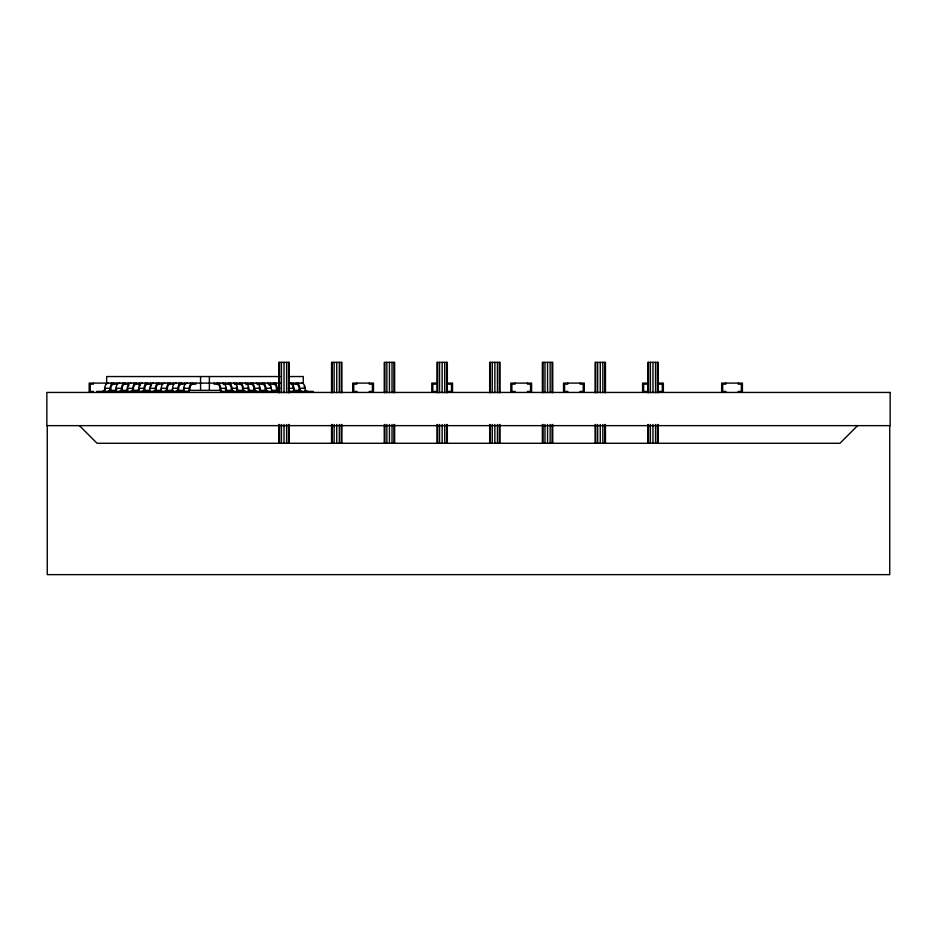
<?xml version="1.0" encoding="UTF-8"?>
<svg xmlns="http://www.w3.org/2000/svg" width="937" height="937" viewBox="0 0 937 937"><rect width="100%" height="100%" fill="white"/><g stroke="black" fill="none" stroke-linecap="round" stroke-linejoin="round"><path stroke-width="1.41" d="M857.578 425.644L839.939 443.283L97.061 443.283L79.422 425.644M280.163 376.545L106.666 376.545L106.666 383.116L280.163 383.116M288.83 376.545L303.272 376.545L303.272 383.116L288.83 383.116M218.134 384.147L214.069 384.147L214.069 383.116M229.436 384.147L225.36 384.147L225.36 383.116M240.739 384.147L236.663 384.147L236.663 383.116M252.03 384.147L247.965 384.147L247.965 383.116M263.332 384.147L259.256 384.147L259.256 383.116M274.623 384.147L270.559 384.147L270.559 383.116M297.228 384.147L293.152 384.147L293.152 383.116M113.845 383.116A5.189 3.666 -90 0 0 110.179 388.293L104.757 388.293A5.189 3.666 -90 0 1 108.423 383.116M113.845 391.408A3.116 2.202 -90 0 0 116.047 388.293L121.482 388.293A5.189 3.666 -90 0 1 125.148 383.116M125.148 391.408A3.116 2.202 -90 0 0 127.35 388.293L132.773 388.293A5.189 3.666 -90 0 1 136.451 383.116M137.025 391.303A3.116 2.202 -90 0 1 136.462 391.408A3.116 2.202 -90 0 0 138.653 388.293L144.075 388.293A5.189 3.666 -90 0 1 147.741 383.116M147.741 391.408A3.116 2.202 -90 0 0 149.943 388.293L155.378 388.293A5.189 3.666 -90 0 1 159.044 383.116M159.044 391.408A3.116 2.202 -90 0 0 161.246 388.293L166.669 388.293A5.189 3.666 -90 0 1 170.347 383.116M170.347 391.408A3.116 2.202 -90 0 0 172.537 388.293L177.971 388.293A5.189 3.666 -90 0 1 181.637 383.116M181.637 391.408A3.116 2.202 -90 0 0 183.839 388.293L189.274 388.293A5.189 3.666 -90 0 1 192.94 383.116M216.997 383.116A5.189 3.666 -90 0 1 220.663 388.293L226.098 388.293A3.116 2.202 -90 0 0 228.3 391.408M228.3 383.116A5.189 3.666 -90 0 1 231.966 388.293L237.401 388.293A3.116 2.202 -90 0 0 239.591 391.408M239.591 383.116A5.189 3.666 -90 0 1 243.269 388.293L248.692 388.293A3.116 2.202 -90 0 0 250.893 391.408M250.893 383.116A5.189 3.666 -90 0 1 254.559 388.293L259.994 388.293A3.116 2.202 -90 0 0 262.196 391.408M262.196 383.116A5.189 3.666 -90 0 1 265.862 388.293L271.285 388.293A3.116 2.202 -90 0 0 273.487 391.408M273.487 383.116A5.189 3.666 -90 0 1 277.165 388.293L279.87 388.293M288.455 388.293L293.89 388.293A3.116 2.202 -90 0 0 296.092 391.408M296.092 383.116A5.189 3.666 -90 0 1 299.758 388.293L305.181 388.293A3.116 2.202 -90 0 0 307.383 391.408M109.547 390.366L115.333 390.366M121.107 390.366L126.882 390.366M132.667 390.366L138.442 390.366M144.228 390.366L150.002 390.366M155.776 390.366L161.562 390.366A4.146 2.94 -90 0 1 161.117 391.233M165.896 390.366L173.122 390.366M177.456 390.366L184.671 390.366M189.005 390.366L220.933 390.366M226.707 390.366L232.481 390.366M236.815 390.366L244.042 390.366M248.375 390.366L255.602 390.366M259.936 390.366L267.162 390.366M271.496 390.366L277.27 390.366M293.164 390.366L300.39 390.366M279.355 392.451L279.355 391.408L222.865 391.408A3.116 2.202 -90 0 1 220.663 388.293M289.1 390.495A3.116 2.202 -90 0 0 290.657 391.408L313.251 391.408L313.251 392.451M889.74 425.644L889.74 574.639L47.26 574.639L47.26 425.644M742.409 392.439L742.409 383.104L721.654 383.104L721.654 392.439M738.251 383.104L738.251 384.147L741.366 384.147L741.366 391.408L738.251 391.408L738.251 392.439M725.812 383.104L725.812 384.147L722.696 384.147L722.696 391.408L725.812 391.408L725.812 392.439M663.349 392.439L663.349 383.104L659.191 383.104L659.191 384.147L662.307 384.147L662.307 391.408L659.191 391.408L659.191 392.439M658.161 392.708L658.161 362.361L647.783 362.361L647.783 392.708M658.161 424.496L658.161 443.283M657.469 362.361L657.469 392.708M657.469 424.496L657.469 443.283M655.56 362.361L655.56 392.708M655.56 424.496L655.56 443.283M652.972 362.361L652.972 392.708M652.972 424.496L652.972 443.283M650.383 362.361L650.383 392.708M650.383 424.496L650.383 443.283M648.474 362.361L648.474 392.708M648.474 424.496L648.474 443.283M647.783 424.496L647.783 443.283M646.753 392.439L646.753 391.408L643.637 391.408L643.637 384.147L646.753 384.147L646.753 383.104L642.595 383.104L642.595 392.439M605.454 392.708L605.454 362.361L595.077 362.361L595.077 392.708M605.454 424.496L605.454 443.283M604.763 362.361L604.763 392.708M604.763 424.496L604.763 443.283M602.854 362.361L602.854 392.708M602.854 424.496L602.854 443.283M600.266 362.361L600.266 392.708M600.266 424.496L600.266 443.283M597.677 362.361L597.677 392.708M597.677 424.496L597.677 443.283M595.768 362.361L595.768 392.708M595.768 424.496L595.768 443.283M595.077 424.496L595.077 443.283M584.29 392.439L584.29 383.104L563.535 383.104L563.535 392.439M580.132 383.104L580.132 384.147L583.247 384.147L583.247 391.408L580.132 391.408L580.132 392.439M567.693 383.104L567.693 384.147L564.578 384.147L564.578 391.408L567.693 391.408L567.693 392.439M552.748 392.708L552.748 362.361L542.371 362.361L542.371 392.708M552.748 424.496L552.748 443.283M552.057 362.361L552.057 392.708M552.057 424.496L552.057 443.283M550.148 362.361L550.148 392.708M550.148 424.496L550.148 443.283M547.559 362.361L547.559 392.708M547.559 424.496L547.559 443.283M544.971 362.361L544.971 392.708M544.971 424.496L544.971 443.283M543.062 362.361L543.062 392.708M543.062 424.496L543.062 443.283M542.371 424.496L542.371 443.283M531.584 392.439L531.584 383.104L510.829 383.104L510.829 392.439M527.426 383.104L527.426 384.147L530.541 384.147L530.541 391.408L527.426 391.408L527.426 392.439M514.987 383.104L514.987 384.147L511.871 384.147L511.871 391.408L514.987 391.408L514.987 392.439M500.042 392.708L500.042 362.361L489.664 362.361L489.664 392.708M500.042 424.496L500.042 443.283M499.351 362.361L499.351 392.708M499.351 424.496L499.351 443.283M497.442 362.361L497.442 392.708M497.442 424.496L497.442 443.283M494.853 362.361L494.853 392.708M494.853 424.496L494.853 443.283M492.265 362.361L492.265 392.708M492.265 424.496L492.265 443.283M490.356 362.361L490.356 392.708M490.356 424.496L490.356 443.283M489.664 424.496L489.664 443.283M452.524 392.439L452.524 383.104L448.366 383.104L448.366 384.147L451.482 384.147L451.482 391.408L448.366 391.408L448.366 392.439M447.336 392.708L447.336 362.361L436.958 362.361L436.958 392.708M447.336 424.496L447.336 443.283M446.644 362.361L446.644 392.708M446.644 424.496L446.644 443.283M444.735 362.361L444.735 392.708M444.735 424.496L444.735 443.283M442.147 362.361L442.147 392.708M442.147 424.496L442.147 443.283M439.558 362.361L439.558 392.708M439.558 424.496L439.558 443.283M437.649 362.361L437.649 392.708M437.649 424.496L437.649 443.283M436.958 424.496L436.958 443.283M435.928 392.439L435.928 391.408L432.812 391.408L432.812 384.147L435.928 384.147L435.928 383.104L431.77 383.104L431.77 392.439M394.629 392.708L394.629 362.361L384.252 362.361L384.252 392.708M394.629 424.496L394.629 443.283M393.938 362.361L393.938 392.708M393.938 424.496L393.938 443.283M392.029 362.361L392.029 392.708M392.029 424.496L392.029 443.283M389.441 362.361L389.441 392.708M389.441 424.496L389.441 443.283M386.852 362.361L386.852 392.708M386.852 424.496L386.852 443.283M384.943 362.361L384.943 392.708M384.943 424.496L384.943 443.283M384.252 424.496L384.252 443.283M373.465 392.439L373.465 383.104L352.71 383.104L352.71 392.439M369.307 383.104L369.307 384.147L372.422 384.147L372.422 391.408L369.307 391.408L369.307 392.439M356.868 383.104L356.868 384.147L353.753 384.147L353.753 391.408L356.868 391.408L356.868 392.439M341.923 392.708L341.923 362.361L331.546 362.361L331.546 392.708M341.923 424.496L341.923 443.283M341.232 362.361L341.232 392.708M341.232 424.496L341.232 443.283M339.323 362.361L339.323 392.708M339.323 424.496L339.323 443.283M336.734 362.361L336.734 392.708M336.734 424.496L336.734 443.283M334.146 362.361L334.146 392.708M334.146 424.496L334.146 443.283M332.237 362.361L332.237 392.708M332.237 424.496L332.237 443.283M331.546 424.496L331.546 443.283M307.828 391.408L307.828 392.451M298.587 383.116L298.587 384.147M296.525 391.408L296.525 392.451M290.657 391.408L290.657 392.451A4.146 2.94 -90 0 1 289.193 391.889M289.217 392.708L289.217 362.361L278.839 362.361L278.839 392.708M289.217 424.496L289.217 443.283M288.526 362.361L288.526 392.708M288.526 424.496L288.526 443.283M286.617 362.361L286.617 392.708M286.617 424.496L286.617 443.283M284.028 362.361L284.028 392.708M284.028 424.496L284.028 443.283M281.44 362.361L281.44 392.708M281.44 424.496L281.44 443.283M279.531 362.361L279.531 392.708M279.531 424.496L279.531 443.283M278.839 424.496L278.839 443.283M275.982 383.116L275.982 384.147M273.932 391.408L273.932 392.451M264.691 383.116L264.691 384.147M262.629 391.408L262.629 392.451M253.388 383.116L253.388 384.147M251.339 391.408L251.339 392.451M242.086 383.116L242.086 384.147M240.036 391.408L240.036 392.451M230.795 383.116L230.795 384.147M228.733 391.408L228.733 392.451M219.492 383.116L219.492 384.147M209.373 376.545L209.373 390.366M200.565 376.545L200.565 390.366M195.868 383.116L195.868 384.147L190.445 384.147L190.445 383.116M184.577 383.116L184.577 384.147L179.143 384.147L179.143 383.116M181.204 391.408L181.216 392.451M173.275 383.116L173.275 384.147L167.852 384.147L167.852 383.116M169.913 391.408L169.902 392.451M161.972 383.116L161.972 384.147L156.549 384.147L156.549 383.116M158.599 391.408L158.611 392.451M153.176 392.451L153.176 391.408A3.116 2.202 -90 0 0 155.378 388.293M150.681 383.116L150.681 384.147L145.247 384.147L145.247 383.116M141.874 392.451L141.874 391.408A3.116 2.202 -90 0 0 144.075 388.293M139.379 383.116L139.379 384.147L133.956 384.147L133.956 383.116M136.017 391.408L136.006 392.451M130.583 392.451L130.583 391.408A3.116 2.202 -90 0 0 132.773 388.293M128.088 383.116L128.088 384.147L122.653 384.147L122.653 383.116M124.726 391.408L124.703 392.451M119.28 392.451L119.28 391.408A3.116 2.202 -90 0 0 121.482 388.293M116.785 383.116L116.785 384.147L111.351 384.147L111.351 383.116M113.412 391.408L113.424 392.451M109.934 389.78L109.934 392.439M107.978 392.451L107.978 391.408A3.116 2.202 -90 0 0 110.179 388.293M105.776 384.147L105.776 383.104L89.179 383.104L89.179 392.439M102.121 391.408L102.11 392.451M96.687 392.451L96.698 391.408L187.072 391.408A3.116 2.202 -90 0 0 189.274 388.293M93.337 383.104L93.337 384.147L90.221 384.147L90.221 391.408L93.337 391.408L93.337 392.439M239.591 384.147A4.146 2.94 -90 0 1 242.531 388.293A4.146 2.94 -90 0 0 245.471 392.451L245.471 391.408A3.116 2.202 -90 0 1 243.269 388.293M238.841 392.31A4.146 2.94 -90 0 1 238.127 391.889M236.756 389.37A4.146 2.94 -90 0 1 236.663 388.293A4.146 2.94 -90 0 0 236.557 387.227M231.966 388.293A3.116 2.202 -90 0 0 234.168 391.408L234.168 392.451A4.146 2.94 -90 0 1 231.228 388.293A4.146 2.94 -90 0 0 228.3 384.147M306.622 392.31A4.146 2.94 -90 0 1 305.919 391.889M305.31 391.233A4.146 2.94 -90 0 1 304.841 390.378M304.057 386.22A4.146 2.94 -90 0 1 304.349 387.227M301.515 383.116A5.189 3.666 -90 0 1 305.181 388.293M262.196 384.147A4.146 2.94 -90 0 1 265.124 388.293A4.146 2.94 -90 0 0 268.064 392.451L268.064 391.408A3.116 2.202 -90 0 1 265.862 388.293M261.435 392.31A4.146 2.94 -90 0 1 260.72 391.889M259.362 389.37A4.146 2.94 -90 0 1 259.256 388.293A4.146 2.94 -90 0 0 259.162 387.227M273.487 384.147A4.146 2.94 -90 0 1 276.427 388.293A4.146 2.94 -90 0 0 278.605 392.31M272.726 392.31A4.146 2.94 -90 0 1 272.023 391.889M296.092 384.147A4.146 2.94 -90 0 1 299.02 388.293A4.146 2.94 -90 0 0 301.96 392.451L301.96 391.408A3.116 2.202 -90 0 1 299.758 388.293M295.331 392.31A4.146 2.94 -90 0 1 294.616 391.889M294.007 391.233A4.146 2.94 -90 0 1 293.55 390.378M222.865 392.451A4.146 2.94 -90 0 1 219.937 388.293A4.146 2.94 -90 0 0 216.997 384.147M250.893 384.147A4.146 2.94 -90 0 1 253.833 388.293A4.146 2.94 -90 0 0 256.761 392.451L256.761 391.408A3.116 2.202 -90 0 1 254.559 388.293M250.132 392.31A4.146 2.94 -90 0 1 249.429 391.889M248.059 389.37A4.146 2.94 -90 0 1 247.965 388.293A4.146 2.94 -90 0 0 247.86 387.227M290.974 384.287A4.146 2.94 -90 0 1 291.688 384.709M292.754 386.22A4.146 2.94 -90 0 1 293.047 387.227M290.212 383.116A5.189 3.666 -90 0 1 293.89 388.293M225.758 390.378A4.146 2.94 -90 0 1 225.36 388.293M223.193 384.287A4.146 2.94 -90 0 1 223.896 384.709M222.432 383.116A5.189 3.666 -90 0 1 226.098 388.293M279.355 391.408A3.116 2.202 -90 0 1 277.165 388.293M278.921 383.116A5.189 3.666 -90 0 1 279.87 383.292M268.38 384.287A4.146 2.94 -90 0 1 269.692 385.365M270.453 387.227A4.146 2.94 -90 0 1 270.559 388.293M267.619 383.116A5.189 3.666 -90 0 1 271.285 388.293M257.078 384.287A4.146 2.94 -90 0 1 257.792 384.709M256.328 383.116A5.189 3.666 -90 0 1 259.994 388.293M245.787 384.287A4.146 2.94 -90 0 1 246.49 384.709M245.025 383.116A5.189 3.666 -90 0 1 248.692 388.293M234.484 384.287A4.146 2.94 -90 0 1 235.199 384.709M233.723 383.116A5.189 3.666 -90 0 1 237.401 388.293M172.876 390.378A4.146 2.94 -90 0 1 172.42 391.233M171.811 391.889A4.146 2.94 -90 0 1 171.096 392.31M170.347 384.147A4.146 2.94 -90 0 0 167.407 388.293A4.146 2.94 -90 0 1 164.467 392.451L164.467 391.408A3.116 2.202 -90 0 0 166.669 388.293M172.537 388.293A5.189 3.666 -90 0 1 176.215 383.116M184.179 390.378A4.146 2.94 -90 0 1 183.711 391.233M183.102 391.889A4.146 2.94 -90 0 1 182.399 392.31M181.637 384.147A4.146 2.94 -90 0 0 178.709 388.293A4.146 2.94 -90 0 1 175.769 392.451L175.769 391.408A3.116 2.202 -90 0 0 177.971 388.293M105.389 389.37A4.146 2.94 -90 0 1 105.096 390.378M108.739 392.31A4.146 2.94 -90 0 0 110.917 388.293A4.146 2.94 -90 0 1 113.845 384.147M104.768 388.293A3.116 2.202 -90 0 1 102.566 391.408M116.68 389.37A4.146 2.94 -90 0 1 116.387 390.378M187.072 392.451A4.146 2.94 -90 0 0 190 388.293A4.146 2.94 -90 0 1 192.94 384.147M183.839 388.293A5.189 3.666 -90 0 1 187.505 383.116M120.041 392.31A4.146 2.94 -90 0 0 122.208 388.293A4.146 2.94 -90 0 1 125.148 384.147M116.047 388.293A5.189 3.666 -90 0 1 119.725 383.116M127.982 389.37A4.146 2.94 -90 0 1 127.69 390.378M160.508 391.889A4.146 2.94 -90 0 1 159.805 392.31M159.044 384.147A4.146 2.94 -90 0 0 156.104 388.293A4.146 2.94 -90 0 1 153.937 392.31M161.246 388.293A5.189 3.666 -90 0 1 164.912 383.116M149.943 388.293A5.189 3.666 -90 0 1 153.609 383.116M151.068 386.22A4.146 2.94 -90 0 1 151.536 385.365M139.285 389.37A4.146 2.94 -90 0 1 138.992 390.378M136.451 384.147A4.146 2.94 -90 0 0 133.511 388.293A4.146 2.94 -90 0 1 131.332 392.31M142.635 392.31A4.146 2.94 -90 0 0 144.813 388.293A4.146 2.94 -90 0 1 147.741 384.147M138.653 388.293A5.189 3.666 -90 0 1 142.319 383.116M139.777 386.22A4.146 2.94 -90 0 1 140.245 385.365M127.35 388.293A5.189 3.666 -90 0 1 131.016 383.116M128.474 386.22A4.146 2.94 -90 0 1 128.943 385.365M890.15 392.439L46.85 392.439L46.85 425.644L890.15 425.644L890.15 392.439M147.32 392.451L147.32 391.408L147.308 392.451"/></g></svg>
